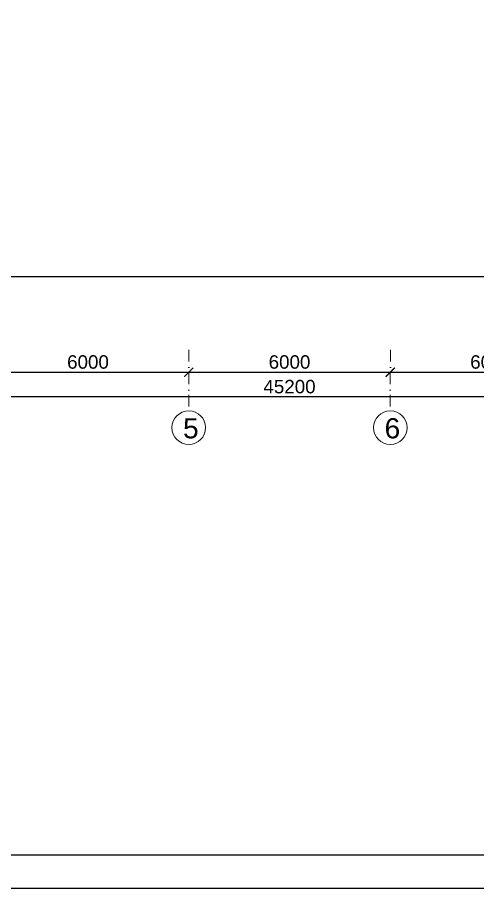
# Model space of a CAD drawing. Header units: millimetres. Extents: x 42452 to 2852333, y -419346 to 834876.
# Drawn here: x 2620125 to 2633825, y 287506 to 313423 of the extents above; entities that cross this region are included whole.
import ezdxf

# ---------------------------------------------------------------- set-up
doc = ezdxf.new("R2010")
doc.units = ezdxf.units.MM
doc.linetypes.add('Штрихпунктирная', pattern=[670.277762, 352.777767, -176.388884, 0, -141.111112])
doc.layers.add('c_dv_l x_tti-25_Ном._пера__21_Ном._пера__21', color=7, linetype='Continuous', lineweight=30)
doc.layers.add('memar', color=7, linetype='Continuous', lineweight=25)
doc.styles.get("Standard").update_dxf_attribs({"font": 'arial.ttf'})
doc.styles.add('СГЕНЕРИР_СТИЛЬ_1', font='arial.ttf')
doc.dimstyles.new('razmeri a-g', dxfattribs={"dimtxt": 400, "dimasz": 270, "dimexe": 1.25, "dimexo": 0.625, "dimgap": 100, "dimtad": 1, "dimdec": 0, "dimtxsty": 'Standard', "dimblk": 'ARCHTICK', "dimcen": 2.5, "dimadec": 0, "dimazin": 0, "dimtfac": 1, "dimtdec": 0, "dimtmove": 0, "dimatfit": 3, "dimfxl": 1, "dimarcsym": 0})

# ---------------------------------------------------------------- blocks, each defined once
blk = doc.blocks.new('_ArchTick')
at = {"color": 0, "linetype": 'ByBlock', "const_width": 0.15}
blk.add_lwpolyline([(-0.5, -0.5), (0.5, 0.5)], dxfattribs=at)
blk = doc.blocks.new('*D300')
at = {"layer": 'Defpoints', "color": 0, "lineweight": 30, "transparency": 16777216}
for p in [(2605626, 302242), (2650827, 302242), (2605626, 302133)]:
    blk.add_point(p, dxfattribs=at)
at = {"layer": 'memar', "color": 0, "lineweight": -2, "transparency": 16777216}
for p, q in [((2605626, 302241), (2605626, 302131)), ((2650827, 302241), (2650827, 302131)), ((2650827, 302133), (2605626, 302133))]:
    blk.add_line(p, q, dxfattribs=at)
at = {"layer": 'memar', "color": 0, "lineweight": -2, "transparency": 16777216, "xscale": 270, "yscale": 270, "zscale": 270, "rotation": 180}
blk.add_blockref('_ArchTick', (2605626, 302133), dxfattribs=at)
at = {"layer": 'memar', "color": 0, "lineweight": -2, "transparency": 16777216, "xscale": 270, "yscale": 270, "zscale": 270}
blk.add_blockref('_ArchTick', (2650827, 302133), dxfattribs=at)
at = {"layer": 'memar', "color": 0, "lineweight": 15, "transparency": 16777216, "insert": (2628226, 302437), "char_height": 400, "attachment_point": 5}
blk.add_mtext('45200', dxfattribs=at)
blk = doc.blocks.new('*D304')
at = {"layer": 'Defpoints', "color": 0, "lineweight": 30, "transparency": 16777216}
for p in [(2619226, 302866), (2625226, 302866), (2625226, 302866)]:
    blk.add_point(p, dxfattribs=at)
at = {"layer": 'memar', "color": 0, "lineweight": -2, "transparency": 16777216}
for p, q in [((2619226, 302866), (2619226, 302867)), ((2619226, 302866), (2625226, 302866)), ((2625226, 302866), (2625226, 302867))]:
    blk.add_line(p, q, dxfattribs=at)
at = {"layer": 'memar', "color": 0, "lineweight": -2, "transparency": 16777216, "xscale": 270, "yscale": 270, "zscale": 270, "rotation": 180}
blk.add_blockref('_ArchTick', (2619226, 302866), dxfattribs=at)
at = {"layer": 'memar', "color": 0, "lineweight": -2, "transparency": 16777216, "xscale": 270, "yscale": 270, "zscale": 270}
blk.add_blockref('_ArchTick', (2625226, 302866), dxfattribs=at)
at = {"layer": 'memar', "color": 0, "lineweight": 15, "transparency": 16777216, "insert": (2622226, 303170), "char_height": 400, "attachment_point": 5}
blk.add_mtext('6000', dxfattribs=at)
blk = doc.blocks.new('*D305')
at = {"layer": 'Defpoints', "color": 0, "lineweight": 30, "transparency": 16777216}
for p in [(2625226, 302866), (2631226, 302866), (2631226, 302866)]:
    blk.add_point(p, dxfattribs=at)
at = {"layer": 'memar', "color": 0, "lineweight": -2, "transparency": 16777216}
for p, q in [((2625226, 302866), (2625226, 302867)), ((2625226, 302866), (2631226, 302866)), ((2631226, 302866), (2631226, 302867))]:
    blk.add_line(p, q, dxfattribs=at)
at = {"layer": 'memar', "color": 0, "lineweight": -2, "transparency": 16777216, "xscale": 270, "yscale": 270, "zscale": 270, "rotation": 180}
blk.add_blockref('_ArchTick', (2625226, 302866), dxfattribs=at)
at = {"layer": 'memar', "color": 0, "lineweight": -2, "transparency": 16777216, "xscale": 270, "yscale": 270, "zscale": 270}
blk.add_blockref('_ArchTick', (2631226, 302866), dxfattribs=at)
at = {"layer": 'memar', "color": 0, "lineweight": 15, "transparency": 16777216, "insert": (2628226, 303170), "char_height": 400, "attachment_point": 5}
blk.add_mtext('6000', dxfattribs=at)
blk = doc.blocks.new('*D306')
at = {"layer": 'Defpoints', "color": 0, "lineweight": 30, "transparency": 16777216}
for p in [(2631226, 302866), (2637226, 302866), (2637226, 302866)]:
    blk.add_point(p, dxfattribs=at)
at = {"layer": 'memar', "color": 0, "lineweight": -2, "transparency": 16777216}
for p, q in [((2631226, 302866), (2631226, 302867)), ((2631226, 302866), (2637226, 302866)), ((2637226, 302866), (2637226, 302867))]:
    blk.add_line(p, q, dxfattribs=at)
at = {"layer": 'memar', "color": 0, "lineweight": -2, "transparency": 16777216, "xscale": 270, "yscale": 270, "zscale": 270, "rotation": 180}
blk.add_blockref('_ArchTick', (2631226, 302866), dxfattribs=at)
at = {"layer": 'memar', "color": 0, "lineweight": -2, "transparency": 16777216, "xscale": 270, "yscale": 270, "zscale": 270}
blk.add_blockref('_ArchTick', (2637226, 302866), dxfattribs=at)
at = {"layer": 'memar', "color": 0, "lineweight": 15, "transparency": 16777216, "insert": (2634226, 303170), "char_height": 400, "attachment_point": 5}
blk.add_mtext('6000', dxfattribs=at)

msp = doc.modelspace()

# ---------------------------------------------------------------- linework, layer by layer
at = {"layer": 'c_dv_l x_tti-25_Ном._пера__21_Ном._пера__21', "linetype": 'Continuous', "lineweight": 25, "flags": 128}
for points in [[(2591320.97086, 346628.56072), (2674928.52286, 346628.56072), (2674928.52286, 287506.07752), (2591320.97086, 287506.07752)], [(2595302.28286, 345633.23272), (2673933.19486, 345633.23272), (2673933.19486, 288501.40552), (2595302.28286, 288501.40552)]]:
    msp.add_lwpolyline(points, close=True, dxfattribs=at)
at = {"layer": 'memar', "color": 0, "lineweight": 25}
msp.add_lwpolyline([(2619426.13986, 305717.81288), (2643025.59247, 305717.81288)], dxfattribs=at)
at = {"layer": 'memar', "linetype": 'Штрихпунктирная', "lineweight": 15, "flags": 128}
for points in [[(2625226.31336, 303538.32055), (2625226.31336, 303311.70609), (2625226.31325, 301719.52007)], [(2631227.4693, 303538.32055), (2631227.47547, 303311.70609), (2631226.31325, 301719.52007)]]:
    msp.add_lwpolyline(points, dxfattribs=at)
at = {"layer": 'memar', "linetype": 'Continuous', "lineweight": 15}
for centre in [(2625226.31296, 301219.53456), (2631226.31296, 301219.53456)]:
    msp.add_circle(centre, 500, dxfattribs=at)

# ---------------------------------------------------------------- texts
at = {"layer": 'memar', "linetype": 'Continuous', "lineweight": 15, "char_height": 600, "attachment_point": 1, "style": 'СГЕНЕРИР_СТИЛЬ_1'}
for s, insert in [('5', (2625056.07486, 301500.43635)), ('6', (2631056.07486, 301500.43635))]:
    msp.add_mtext(s, dxfattribs=dict(at, insert=insert))

# ---------------------------------------------------------------- dimensions: what is measured, and where the dimension line sits
at = {"layer": 'memar', "lineweight": 15}
for base, p1, p2, picture, middle in [((2625226.31336, 302865.79375), (2619226.31336, 302865.79375), (2625226.31336, 302865.79375), '*D304', (2622226.31336, 303170.02294)), ((2631226.47547, 302865.79375), (2625226.31336, 302865.79375), (2631226.47547, 302865.79375), '*D305', (2628226.39442, 303170.02294)), ((2637226.31336, 302865.79375), (2631226.47547, 302865.79375), (2637226.31336, 302865.79375), '*D306', (2634226.39442, 303170.02294)), ((2605626.31336, 302132.61254), (2650826.68445, 302241.75619), (2605626.31336, 302241.75619), '*D300', (2628226.49891, 302436.84173))]:
    dim = msp.add_linear_dim(base=base, p1=p1, p2=p2, angle=180, dimstyle='razmeri a-g', dxfattribs=at)
    dim.commit()
    dim.dimension.update_dxf_attribs({"geometry": picture, "text_midpoint": middle})

doc.saveas('drawing.dxf')
